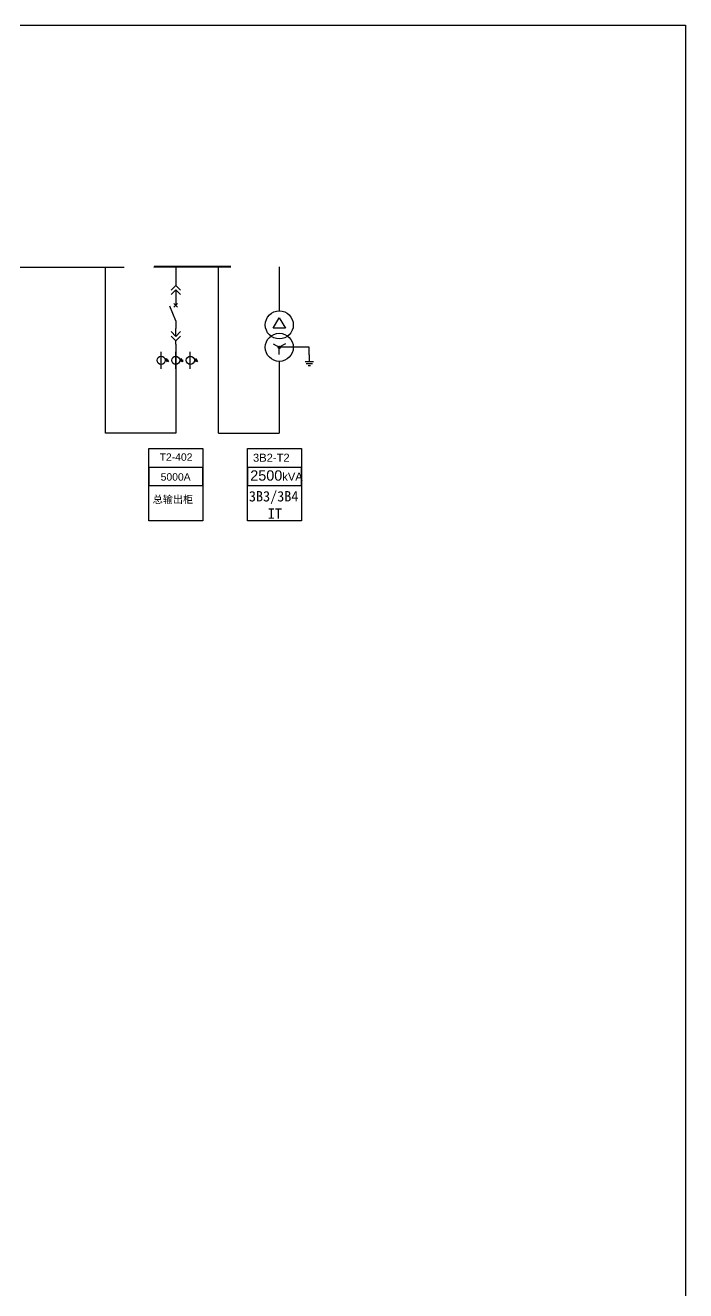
# Model space of a CAD drawing. Header units: millimetres. Extents: x -3460 to -460, y 6070 to 9130.
# Drawn here: x -1184.5 to -1121, y 7159.7 to 7281.5 of the extents above; entities that cross this region are included whole.
import ezdxf
from ezdxf.enums import TextEntityAlignment as Align

# ---------------------------------------------------------------- set-up
doc = ezdxf.new("R2010")
doc.units = ezdxf.units.MM
doc.header["$LTSCALE"] = 1000
doc.header["$MEASUREMENT"] = 0
doc.linetypes.add('CENTER', pattern=[2, 1.25, -0.25, 0.25, -0.25])
doc.linetypes.add('CONTINOUS', pattern=[0])
doc.styles.get("Standard").update_dxf_attribs({"font": 'arial.ttf'})

# ---------------------------------------------------------------- blocks, each defined once
blk = doc.blocks.new('DYDQAA05')
at = {"color": 0}
blk.add_lwpolyline([(0, 0), (0, -7)], dxfattribs=at)
blk = doc.blocks.new('DYDQAA03')
at = {"color": 0}
for points in [[(0, 0), (0, -1.5)], [(-2.12, -3.62), (0, -1.5)], [(-2.12, -5.62), (0, -3.5)], [(2.12, -3.62), (0, -1.5)], [(2.12, -5.62), (0, -3.5)], [(0, -3.5), (0, -7)]]:
    blk.add_lwpolyline(points, dxfattribs=at)
blk = doc.blocks.new('DYDQAA09')
at = {"color": 0}
blk.add_lwpolyline([(0, 0), (0, -3.5)], dxfattribs=at)
blk.add_lwpolyline([(0, 0), (0, -3.5)], dxfattribs=at)
blk.add_lwpolyline([(0, 0), (0, -3.5)], dxfattribs=at)
blk.add_lwpolyline([(0, 0), (0, -3.5)], dxfattribs=at)
blk.add_lwpolyline([(0, 0), (0, -3.5)], dxfattribs=at)
blk.add_lwpolyline([(0, 0), (0, -3.5)], dxfattribs=at)
blk.add_lwpolyline([(0, 0), (0, -3.5)], dxfattribs=at)
blk.add_lwpolyline([(0, 0), (0, -3.5)], dxfattribs=at)
blk.add_lwpolyline([(0, 0), (0, -3.5)], dxfattribs=at)
blk = doc.blocks.new('DYDQ0201')
at = {"color": 0}
for points in [[(0.86, -0.86), (-0.86, 0.86)], [(-0.86, -0.86), (0.86, 0.86)], [(0, -7), (-2.61, -0.37)]]:
    blk.add_lwpolyline(points, dxfattribs=at)
blk = doc.blocks.new('DYDQAA04')
at = {"color": 0}
for points in [[(0, -3.5), (0, 0)], [(-2.12, -1.38), (0, -3.5)], [(-2.12, -3.38), (0, -5.5)], [(2.12, -1.38), (0, -3.5)], [(2.12, -3.38), (0, -5.5)], [(0, -7), (0, -5.5)]]:
    blk.add_lwpolyline(points, dxfattribs=at)
blk = doc.blocks.new('A$C03DD39B5')
for p, q in [((417, 475), (283, 392)), ((417, 422), (283, 339)), ((350, 333), (350, 467))]:
    blk.add_line(p, q)
blk.add_lwpolyline([(700, 167), (0, 167)])
blk.add_circle((350, 167), 167)

msp = doc.modelspace()

# ---------------------------------------------------------------- linework, layer by layer
at = {"color": 1, "lineweight": 30}
msp.add_line((-1297.38, 7258.19, -786.45), (-1175.02, 7258.19, -786.45), dxfattribs=at)
for p, q in [((-1176.82, 7242.22, 20769.03), (-1176.82, 7258.24, 20769.03)), ((-1165.96, 7242.22, 18983.64), (-1165.96, 7258.24, 20769.03)), ((-1170.06, 7250, 20769.03), (-1170.06, 7248.36, 20769.03)), ((-1170.06, 7248.36, 20769.03), (-1170.06, 7242.22, 20769.03)), ((-1170.06, 7242.22, 20769.03), (-1176.82, 7242.22, 20769.03)), ((-1165.96, 7242.22, 18983.64), (-1160.1, 7242.22, 18983.64))]:
    msp.add_line(p, q)
at = {"color": 0}
for p, q in [((-1160.1, 7258.24, 23594.57), (-1160.1, 7254, 18983.64)), ((-1160.69, 7252.31, 18983.64), (-1160.1, 7253.32, 18983.64)), ((-1160.69, 7252.31, 18983.64), (-1160.1, 7253.32, 18983.64)), ((-1160.1, 7253.32, 18983.64), (-1159.51, 7252.31, 18983.64)), ((-1159.51, 7252.31, 18983.64), (-1160.69, 7252.31, 18983.64)), ((-1160.69, 7250.82, 18983.64), (-1160.1, 7250.48, 18983.64)), ((-1160.11, 7250.58, 18983.64), (-1160.2, 7250.49, 18983.64)), ((-1160.07, 7250.58, 18983.64), (-1160.2, 7250.45, 18983.64)), ((-1160.05, 7250.57, 18983.64), (-1160.19, 7250.43, 18983.64)), ((-1160.14, 7250.57, 18983.64), (-1160.19, 7250.52, 18983.64)), ((-1160.02, 7250.55, 18983.64), (-1160.17, 7250.4, 18983.64)), ((-1160.01, 7250.53, 18983.64), (-1160.15, 7250.39, 18983.64)), ((-1160, 7250.5, 18983.64), (-1160.12, 7250.38, 18983.64)), ((-1159.51, 7250.82, 18983.64), (-1160.1, 7250.48, 18983.64)), ((-1160, 7250.48, 18983.64), (-1160.1, 7250.38, 18983.64)), ((-1160.1, 7249.8, 18983.64), (-1160.1, 7250.48, 18983.64)), ((-1157.21, 7250.48, 18983.64), (-1160.1, 7250.48, 18983.64)), ((-1160.1, 7249.13, 18983.64), (-1160.1, 7242.22, 18983.64)), ((-1157.62, 7249.13, 18983.64), (-1156.81, 7249.13, 18983.64)), ((-1157.52, 7248.92, 18983.64), (-1156.91, 7248.92, 18983.64)), ((-1157.31, 7248.72, 18983.64), (-1157.11, 7248.72, 18983.64))]:
    msp.add_line(p, q, dxfattribs=at)
at = {"color": 0, "linetype": 'CENTER', "ltscale": 0.5}
msp.add_line((-1157.21, 7249.74, 18983.64), (-1157.21, 7250.48, 18983.64), dxfattribs=at)
at = {"color": 1, "lineweight": 30, "ltscale": 0.002916}
msp.add_lwpolyline([(-1472.37, 7281.47), (-1121.01, 7281.47), (-1121.01, 6960.48), (-1472.37, 6960.48)], close=True, dxfattribs=at)
at = {"color": 1, "lineweight": 40, "ltscale": 100, "elevation": 21743.34}
msp.add_lwpolyline([(-1164.76, 7258.24), (-1172.13, 7258.24), (-1172.13, 7258.24)], dxfattribs=at)
at = {"color": 0, "elevation": 19957.95}
msp.add_lwpolyline([(-1157.21, 7249.74), (-1157.21, 7249.13)], dxfattribs=at)
for points, elevation in [([(-1172.66, 7240.73), (-1167.46, 7240.73), (-1167.46, 7233.78), (-1172.66, 7233.78)], 20925.4), ([(-1163.16, 7240.73), (-1157.95, 7240.73), (-1157.95, 7233.78), (-1163.16, 7233.78)], 21497.65), ([(-1172.66, 7237.18), (-1167.46, 7237.18), (-1167.46, 7238.91), (-1172.66, 7238.91)], 20925.4), ([(-1163.16, 7237.18), (-1157.95, 7237.18), (-1157.95, 7238.91), (-1163.16, 7238.91)], 21497.65)]:
    msp.add_lwpolyline(points, close=True, dxfattribs=dict(elevation=elevation))
at = {"color": 0, "linetype": 'CONTINOUS'}
for centre in [(-1160.1, 7252.64, 18983.64), (-1160.1, 7250.48, 18983.64)]:
    msp.add_circle(centre, 1.35, dxfattribs=at)
at = {"color": 0}
msp.add_circle((-1160.1, 7250.48, 18983.64), 0.101, dxfattribs=at)

# ---------------------------------------------------------------- block references
at = {"xscale": 0.2128954749704126, "yscale": 0.2128954749704126, "zscale": 0.2128954749704126}
for name, p in [('DYDQAA05', (-1170.06, 7258.24, 18567.82)), ('DYDQAA03', (-1170.06, 7256.75, 18567.82)), ('DYDQ0201', (-1170.06, 7254.52, 18567.82)), ('DYDQAA09', (-1170.06, 7255.26, 18567.82)), ('DYDQAA09', (-1170.06, 7253.03, 18567.82)), ('DYDQAA04', (-1170.06, 7252.28, 18567.82)), ('DYDQAA09', (-1170.06, 7250.79, 18567.82))]:
    msp.add_blockref(name, p, dxfattribs=at)
at = {"linetype": 'Continuous', "xscale": 0.002338875, "yscale": 0.002338875, "zscale": 0.002338875, "rotation": 270}
for p in [(-1171.85, 7250.05, 20769.03), (-1170.45, 7250.05, 20769.03), (-1169.05, 7250.05, 20769.03)]:
    msp.add_blockref('A$C03DD39B5', p, dxfattribs=at)

# ---------------------------------------------------------------- texts
at = {"lineweight": 0}
for s, p in [('T2-402', (-1170.03, 7239.56, 18567.82)), ('5000A', (-1170.07, 7237.65, 18567.82)), ('总输出柜', (-1170.33, 7235.48, 18567.82))]:
    msp.add_text(s, height=0.713, dxfattribs=at).set_placement(p, align=Align.CENTER)
for s, insert, char_height, width, attachment_point in [('3B2-T2', (-1162.63, 7240.24, 24523.3), 0.77, 1.1343, 1), ('{\\H0.9x;2500\\H0.77778x;kVA', (-1162.89, 7238.64, 19234.96), 1.1, 1.1343, 1), ('\\pi0.38856;{\\fSimSun|b0|i0|c134|p2;3B3/3B4\\P\\pi2.20141;IT\\P}', (-1163.41, 7235.31, 20523.34), 1, 5.6486, 4)]:
    msp.add_mtext(s, dxfattribs=dict(insert=insert, char_height=char_height, width=width, attachment_point=attachment_point))

doc.saveas('drawing.dxf')
